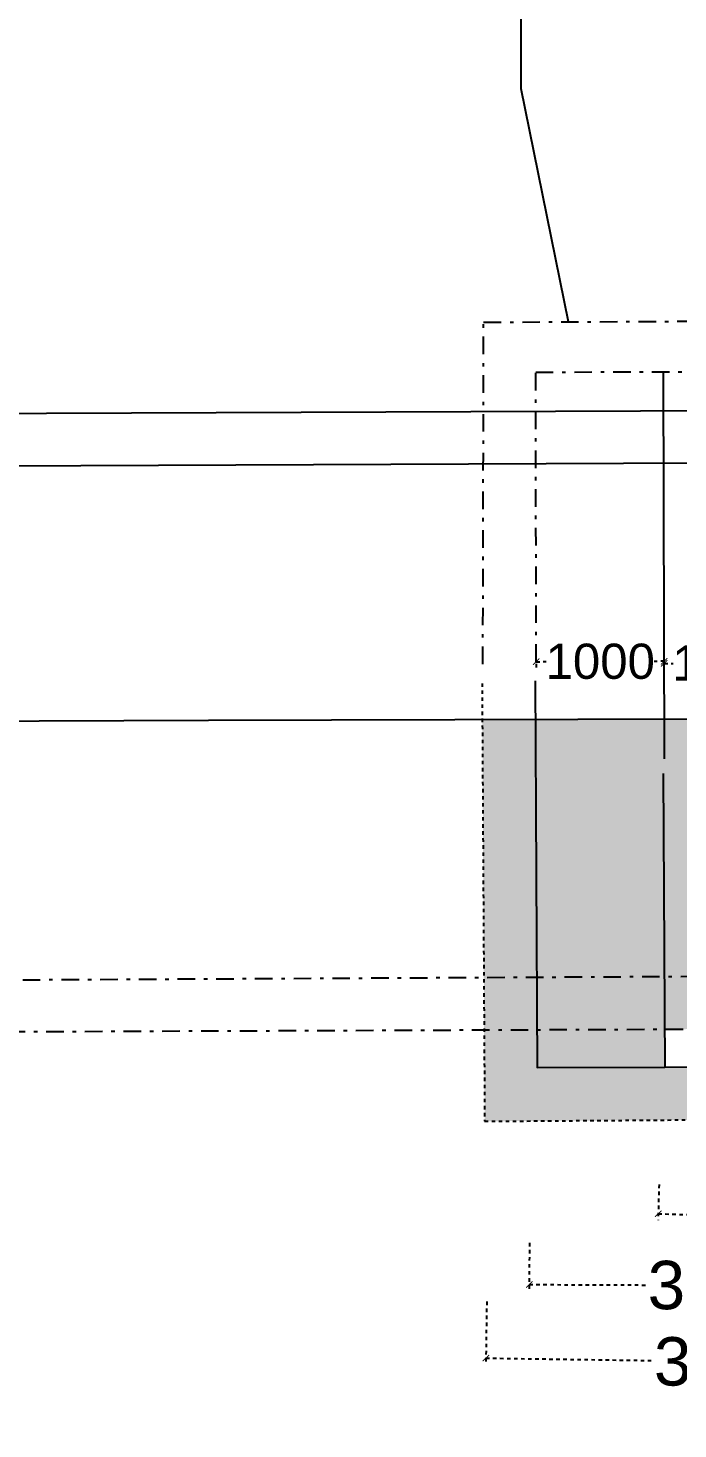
# Model space of a CAD drawing. Header units: inches. Extents: x 19331 to 39017, y 19415 to 38958.
# Drawn here: x 19520.53 to 19539, y 19507.35 to 19547.14 of the extents above; entities that cross this region are included whole.
import ezdxf

# ---------------------------------------------------------------- set-up
doc = ezdxf.new("R2010")
doc.units = ezdxf.units.IN
doc.header["$MEASUREMENT"] = 0
doc.linetypes.add('DASHDOT', pattern=[1, 0.5, -0.25, 0, -0.25])
doc.layers.add('DIMENSION', color=255, linetype='Continuous')
doc.layers.add('DRAWING', color=7, linetype='Continuous')
doc.styles.get("Standard").update_dxf_attribs({"font": 'arial.ttf'})
doc.dimstyles.new('dig', dxfattribs={"dimtxt": 0.3125, "dimasz": 0.18, "dimexe": 0.18, "dimexo": 0.0625, "dimgap": 0.09, "dimtad": 0, "dimtih": 1, "dimtoh": 1, "dimdec": 4, "dimzin": 0, "dimdsep": 46, "dimtxsty": 'Standard', "dimblk": 'ARCHTICK', "dimcen": 0.09, "dimadec": 0, "dimazin": 0, "dimtfac": 1, "dimtdec": 4, "dimtofl": 0, "dimtmove": 0, "dimatfit": 3, "dimldrblk": 'ARCHTICK', "dimfxl": 1, "dimtolj": 1, "dimtzin": 0, "dimarcsym": 0})

# ---------------------------------------------------------------- blocks, each defined once
blk = doc.blocks.new('_ArchTick')
at = {"color": 0, "linetype": 'ByBlock', "const_width": 0.15}
blk.add_lwpolyline([(-0.5, -0.5), (0.5, 0.5)], dxfattribs=at)
blk = doc.blocks.new('*D97')
at = {"layer": 'Defpoints', "color": 0, "linetype": 'DASHDOT', "ltscale": 0.02, "transparency": 16777216}
for p in [(19538.46761032437, 19514.35504794762), (19542.14492090622, 19514.25579565877), (19542.12080814231, 19513.36241452951)]:
    blk.add_point(p, dxfattribs=at)
at = {"layer": 'DIMENSION', "color": 0, "linetype": 'DASHDOT', "lineweight": -2, "ltscale": 0.02, "transparency": 16777216}
for p, q in [((19538.46592403499, 19514.29257070033), (19538.43864104704, 19513.28173234618)), ((19542.14323461684, 19514.19331841149), (19542.11595162888, 19513.18248005733)), ((19538.44349756046, 19513.46166681836), (19542.12080814231, 19513.36241452951)), ((19542.12080814231, 19513.36241452951), (19542.30074261448, 19513.35755801609))]:
    blk.add_line(p, q, dxfattribs=at)
at = {"layer": 'DIMENSION', "color": 0, "linetype": 'DASHDOT', "lineweight": -2, "ltscale": 0.02, "transparency": 16777216, "xscale": 0.18, "yscale": 0.18, "zscale": 0.18}
for p, rotation in [((19538.44349756046, 19513.46166681836), 178.4539361486136), ((19542.12080814231, 19513.36241452951), 358.4539361486136)]:
    blk.add_blockref('_ArchTick', p, dxfattribs=dict(at, rotation=rotation))
at = {"layer": 'DIMENSION', "color": 0, "linetype": 'DASHDOT', "ltscale": 0.02, "transparency": 16777216, "insert": (19544.37680161857, 19513.35755801609), "char_height": 1.375, "attachment_point": 5}
blk.add_mtext('\\A1;1000', dxfattribs=at)
blk = doc.blocks.new('*D98')
at = {"layer": 'Defpoints', "color": 0, "linetype": 'DASHDOT', "ltscale": 0.02, "transparency": 16777216}
for p in [(19534.78240407143, 19512.69532650014), (19545.78430498139, 19512.64974640042), (19545.77915142133, 19511.40580535049)]:
    blk.add_point(p, dxfattribs=at)
at = {"layer": 'DIMENSION', "color": 0, "linetype": 'DASHDOT', "lineweight": -2, "ltscale": 0.02, "transparency": 16777216}
for p, q in [((19534.78214514057, 19512.6328270365), (19534.77650479047, 19511.27138699493)), ((19545.78404605052, 19512.58724693678), (19545.77840570042, 19511.22580689521)), ((19534.77725051138, 19511.45138545021), (19538.13789400864, 19511.43746254116)), ((19545.77915142133, 19511.40580535049), (19542.41850792406, 19511.41972825953))]:
    blk.add_line(p, q, dxfattribs=at)
at = {"layer": 'DIMENSION', "color": 0, "linetype": 'DASHDOT', "lineweight": -2, "ltscale": 0.02, "transparency": 16777216, "xscale": 0.18, "yscale": 0.18, "zscale": 0.18}
for p, rotation in [((19534.77725051138, 19511.45138545021), 179.7626289834826), ((19545.77915142133, 19511.40580535049), 359.7626289834826)]:
    blk.add_blockref('_ArchTick', p, dxfattribs=dict(at, rotation=rotation))
at = {"layer": 'DIMENSION', "color": 0, "linetype": 'DASHDOT', "ltscale": 0.02, "transparency": 16777216, "insert": (19540.27820096635, 19511.42859540035), "char_height": 1.375, "attachment_point": 5}
blk.add_mtext('\\A1;3000', dxfattribs=at)
blk = doc.blocks.new('*D99')
at = {"layer": 'Defpoints', "color": 0, "linetype": 'DASHDOT', "ltscale": 0.02, "transparency": 16777216}
for p in [(19533.57074737233, 19511.03102364255), (19547.38877357993, 19510.82742667641), (19547.36418474964, 19509.15859482793)]:
    blk.add_point(p, dxfattribs=at)
at = {"layer": 'DIMENSION', "color": 0, "linetype": 'DASHDOT', "lineweight": -2, "ltscale": 0.02, "transparency": 16777216}
for p, q in [((19533.56982658747, 19510.96853042567), (19533.54350668164, 19509.18221132948)), ((19547.38785279506, 19510.76493345953), (19547.36153288923, 19508.97861436334)), ((19533.54615854205, 19509.36219179407), (19538.31486468813, 19509.29192892952)), ((19547.36418474964, 19509.15859482793), (19542.59547860355, 19509.22885769248))]:
    blk.add_line(p, q, dxfattribs=at)
at = {"layer": 'DIMENSION', "color": 0, "linetype": 'DASHDOT', "lineweight": -2, "ltscale": 0.02, "transparency": 16777216, "xscale": 0.18, "yscale": 0.18, "zscale": 0.18}
for p, rotation in [((19533.54615854205, 19509.36219179407), 179.1558560781991), ((19547.36418474964, 19509.15859482793), 359.1558560781991)]:
    blk.add_blockref('_ArchTick', p, dxfattribs=dict(at, rotation=rotation))
at = {"layer": 'DIMENSION', "color": 0, "linetype": 'DASHDOT', "ltscale": 0.02, "transparency": 16777216, "insert": (19540.45517164584, 19509.260393311), "char_height": 1.375, "attachment_point": 5}
blk.add_mtext('\\A1;3800', dxfattribs=at)
blk = doc.blocks.new('*D100')
at = {"layer": 'Defpoints', "color": 0, "linetype": 'DASHDOT', "ltscale": 0.02, "transparency": 16777216}
for p in [(19534.97598981638, 19529.14279075545), (19538.61437453804, 19529.15308038964), (19538.61437453804, 19529.15308038964)]:
    blk.add_point(p, dxfattribs=at)
at = {"layer": 'DIMENSION', "color": 0, "linetype": 'DASHDOT', "lineweight": -2, "ltscale": 0.02, "transparency": 16777216}
for p, q in [((19538.6141977839, 19529.21558013971), (19538.61386548611, 19529.33307966982)), ((19534.97598981638, 19529.14279075545), (19535.26077562879, 19529.14359615181)), ((19534.97616657052, 19529.08029100539), (19534.97649886831, 19528.96279147526)), ((19538.61437453804, 19529.15308038964), (19538.32958872565, 19529.15227499327))]:
    blk.add_line(p, q, dxfattribs=at)
at = {"layer": 'DIMENSION', "color": 0, "linetype": 'DASHDOT', "lineweight": -2, "ltscale": 0.02, "transparency": 16777216, "xscale": 0.18, "yscale": 0.18, "zscale": 0.18}
for p, rotation in [((19534.97598981638, 19529.14279075545), 180.1620364764912), ((19538.61437453804, 19529.15308038964), 0.1620364764912373)]:
    blk.add_blockref('_ArchTick', p, dxfattribs=dict(at, rotation=rotation))
at = {"layer": 'DIMENSION', "color": 0, "linetype": 'DASHDOT', "ltscale": 0.02, "transparency": 16777216, "insert": (19536.79518217721, 19529.14793557254), "char_height": 1, "attachment_point": 5}
blk.add_mtext('\\A1;1000', dxfattribs=at)
blk = doc.blocks.new('*D103')
at = {"layer": 'Defpoints', "color": 0, "linetype": 'DASHDOT', "ltscale": 0.02, "transparency": 16777216}
for p in [(19538.61453954224, 19529.09473538348), (19542.18370573271, 19529.1048292623), (19542.18370573271, 19529.10482926231)]:
    blk.add_point(p, dxfattribs=at)
at = {"layer": 'DIMENSION', "color": 0, "linetype": 'DASHDOT', "lineweight": -2, "ltscale": 0.02, "transparency": 16777216}
for p, q in [((19538.6143627881, 19529.15723513354), (19538.61403049032, 19529.27473466367)), ((19542.18352897857, 19529.16732901236), (19542.18319668079, 19529.28482854249)), ((19538.61453954224, 19529.09473538349), (19538.86471608905, 19529.09544290217)), ((19542.18370573271, 19529.10482926231), (19541.93352918591, 19529.10412174363))]:
    blk.add_line(p, q, dxfattribs=at)
at = {"layer": 'DIMENSION', "color": 0, "linetype": 'DASHDOT', "lineweight": -2, "ltscale": 0.02, "transparency": 16777216, "xscale": 0.18, "yscale": 0.18, "zscale": 0.18}
for p, rotation in [((19538.61453954224, 19529.09473538349), 180.1620364764763), ((19542.18370573271, 19529.10482926231), 0.1620364764763651)]:
    blk.add_blockref('_ArchTick', p, dxfattribs=dict(at, rotation=rotation))
at = {"layer": 'DIMENSION', "color": 0, "linetype": 'DASHDOT', "ltscale": 0.02, "transparency": 16777216, "insert": (19540.39912263748, 19529.0997823229), "char_height": 1, "attachment_point": 5}
blk.add_mtext('\\A1;1000', dxfattribs=at)

msp = doc.modelspace()

# ---------------------------------------------------------------- hatches: boundary and pattern name
at = {"layer": 'DRAWING'}
h = msp.add_hatch(dxfattribs=at)
h.set_pattern_fill('AR-CONC', color=256, scale=0.3, style=0)
h.set_pattern_definition([(49.99999999999999, (0, 0), (2.15178054780226, -0.1882564049477853), [0.225, -2.475]), (355, (0, 0), (-0.416254000839, 2.256576401100035), [0.18, -1.98]), (100.4514, (0.17931504, -0.01568802), (1.735528145142065, 2.068318626182861), [0.19122057, -2.103426336]), (46.18420000000001, (0, 0.6), (3.201723145876933, -0.4965570429870542), [0.3375, -3.7125]), (96.6356, (0.266810235, 0.558620079), (2.80398811664611, 2.922353612701325), [0.286830864, -3.155139]), (351.1842, (0, 0.6), (2.803985835400881, 2.922355802775974), [0.27, -2.97]), (21, (0.3, 0.45), (1.790721156355385, -1.207856671996016), [0.225, -2.475]), (326.0000000000001, (0.3, 0.45), (0.7299459957647452, 2.175450135140559), [0.18, -1.98]), (71.4514, (0.449226699, 0.349345182), (2.52066788574447, 0.9675914901298571), [0.19122057, -2.103426336]), (37.50000000000001, (0, 0), (0.036479565951872, 0.9986815614939344), [0, -1.956, 0, -2.01, 0, -1.9875]), (7.499999999999999, (0, 0), (0.7892086123264458, 1.183235135647081), [0, -1.146, 0, -1.911, 0, -0.7575]), (327.5, (-0.6689999999999999, 0), (1.601467308517227, -0.06766461520313939), [0, -0.75, 0, -2.34, 0, -3.105]), (317.5, (-0.969, 0), (1.749558508027159, 0.3003149469969529), [0, -0.975, 0, -1.554, 0, -2.205])])
h.paths.add_polyline_path([(19534.94737404207, 19527.50942834723), (19533.44311089671, 19527.50534579716), (19533.48644523042, 19520.17522365924), (19534.98721170209, 19520.18301733962)])
h.paths.add_polyline_path([(19540.39899537954, 19527.52422397467), (19534.94737404207, 19527.50942834724), (19534.98721170209, 19520.18301733962), (19540.4070247961, 19520.21116315165)])
h.paths.add_polyline_path([(19542.19864263217, 19524.98324014284), (19545.85452017209, 19524.99116362937), (19545.84706299188, 19527.53900995734), (19540.39899537954, 19527.52422397467), (19540.40702479611, 19520.21116315165), (19542.22380752663, 19520.2205979466)])
h.paths.add_polyline_path([(19550.06275596583, 19526.35839418655, -0.909649130681672), (19551.47337009129, 19526.49217389308), (19551.471068173, 19527.55427343222), (19547.31921992819, 19527.54300537158), (19547.32073053204, 19524.99434138844), (19549.45243580339, 19524.99896149342), (19549.44826687648, 19526.13346438928), (19550.09339189517, 19526.15183764597, -0.07375528903694296)])
h.paths.add_polyline_path([(19558.48356935924, 19527.57330526671), (19551.471068173, 19527.55427343223), (19551.47337009129, 19526.49217389306, -0.04731281147317963), (19551.48605748011, 19526.35839418655, -0.04622677854597119), (19551.47394341117, 19526.22764548864), (19551.47575860543, 19525.39011924218), (19558.49455053986, 19525.42601311054)])
h.paths.add_polyline_path([(19558.49455053986, 19525.42601311054), (19551.47575860543, 19525.39011924218), (19551.47899834442, 19523.89531150062), (19558.50219482171, 19523.93122789367)])
h.paths.add_polyline_path([(19549.45243580339, 19524.99896149342), (19547.32073053204, 19524.99434138844), (19547.32138727248, 19523.88630059286), (19549.45650746354, 19523.89092809908)])
h.paths.add_polyline_path([(19534.98721170209, 19520.18301733963), (19533.48644523042, 19520.17522365924), (19533.49525914535, 19518.68432562658), (19534.99533142619, 19518.68974599864)])
h.paths.add_polyline_path([(19534.99533142619, 19518.68974599864), (19533.49525914535, 19518.68432562657), (19533.51061033731, 19516.08762914124), (19539.36119150196, 19516.12952898727), (19539.3557760632, 19517.62823599294), (19535.00115462333, 19517.61882125923)])
h.paths.add_polyline_path([(19538.63523891037, 19518.70289846674), (19534.99533142619, 19518.68974599864), (19535.00115462333, 19517.61882125924), (19538.64102807036, 19517.62669070086)])
h.paths.add_polyline_path([(19538.62717534062, 19520.20192015612), (19534.98721170209, 19520.18301733962), (19534.99533142618, 19518.68974599864), (19538.63523891037, 19518.70289846674)])
h.paths.add_polyline_path([(19540.4070247961, 19520.21116315165), (19538.62717534061, 19520.20192015612), (19538.63523891037, 19518.70289846674), (19540.408673768, 19518.70930660913)])
h.paths.add_polyline_path([(19540.408673768, 19518.70930660913), (19539.351883513, 19518.70548799555), (19539.3557760632, 19517.62823599294), (19540.40985823344, 19517.63051492879)])
h.paths.add_polyline_path([(19540.40985823344, 19517.63051492879), (19539.3557760632, 19517.62823599294), (19539.36119150196, 19516.12952898727), (19540.41149799071, 19516.13705092038)])
h.paths.add_polyline_path([(19549.48629761985, 19515.78404128053), (19540.4118883187, 19515.78154659367), (19540.41149799072, 19516.13705092038), (19539.36119150196, 19516.12952898727), (19539.36640824391, 19514.68581075246), (19549.49029045038, 19514.69746003306)])
h.paths.add_polyline_path([(19547.32465008018, 19518.38134937196), (19545.87387535189, 19518.37820506696), (19545.87602914419, 19517.64233284322), (19540.40985823344, 19517.6305149288), (19540.41149799071, 19516.13705092037), (19547.32595093522, 19516.18656984946)])
h.paths.add_polyline_path([(19542.22380752663, 19520.2205979466), (19540.4070247961, 19520.21116315165), (19540.40985823344, 19517.63051492879), (19542.23747215407, 19517.63446624778)])
h.paths.add_polyline_path([(19545.86842753597, 19520.23952494425), (19542.22380752663, 19520.2205979466), (19542.23358406748, 19518.37031536097), (19545.87387535189, 19518.37820506696)])
h.paths.add_polyline_path([(19545.87387535189, 19518.37820506697), (19542.23358406748, 19518.37031536097), (19542.23747215407, 19517.63446624778), (19545.87602914418, 19517.64233284321)], flags=17)
h.paths.add_polyline_path([(19545.85776323193, 19523.88312843919), (19542.20449724922, 19523.87521061275), (19542.22380752663, 19520.2205979466), (19545.86842753598, 19520.23952494425)])
h.paths.add_polyline_path([(19549.45650746354, 19523.89092809908), (19547.32138727247, 19523.88630059286), (19547.32354425287, 19520.24708155937), (19549.46985644901, 19520.25822764478)])
h.paths.add_polyline_path([(19558.50219482171, 19523.93122789367), (19551.47899834442, 19523.89531150063), (19551.48685839706, 19520.26870220482), (19558.52073805385, 19520.30523007971)])
h.paths.add_polyline_path([(19558.52073805385, 19520.30523007971), (19551.48685839706, 19520.26870220483), (19551.49092933978, 19518.39037906653), (19558.53040551181, 19518.4148270931)], flags=17)
h.paths.add_polyline_path([(19551.48685839705, 19520.26870220482), (19549.46985644902, 19520.25822764478), (19549.47673622282, 19518.38601364897), (19551.49092933978, 19518.39037906653)])
h.paths.add_polyline_path([(19551.49092933978, 19518.39037906653), (19549.47673622282, 19518.38601364897), (19549.48629761986, 19515.78404128053), (19551.49657693141, 19515.78459393551)])
h.paths.add_polyline_path([(19551.4965769314, 19515.7845939355), (19549.48629761985, 19515.78404128053), (19549.49029045039, 19514.69746003306), (19550.02069208293, 19514.69807035203), (19550.03868800281, 19512.88254817049), (19559.99044967071, 19512.91846136692), (19559.98350728308, 19513.32959624822), (19563.8993518579, 19513.30953523898), (19571.61822451215, 19511.91780652688), (19581.16399312206, 19508.7417477469), (19590.84988039883, 19505.37591158272), (19590.86338407979, 19493.16892101985), (19597.45502833719, 19493.11222660603), (19597.47653278335, 19509.32691151015), (19596.38653340251, 19509.32828543522), (19563.89878381171, 19520.33315898839), (19558.52073805385, 19520.30523007971), (19558.53040551181, 19518.41482709309), (19563.7183033663, 19518.44135783006), (19594.52371571374, 19508.00734337883), (19594.57453101685, 19494.29774652218), (19591.9892013492, 19494.31831828561), (19591.94766566598, 19506.13476837002), (19581.4818581244, 19509.75631731247), (19571.89254229951, 19513.03224411121), (19563.96694036968, 19514.42801765434), (19551.49974062351, 19514.32487404125)])
h.paths.add_polyline_path([(19558.53040551181, 19518.41482709309), (19551.49092933978, 19518.39037906653), (19551.49440288188, 19516.78769513417), (19558.53040551181, 19516.78769513417)], flags=17)
h.paths.add_polyline_path([(19545.10931894401, 19526.22323903592), (19548.82913476938, 19526.22323903592), (19548.82913476938, 19524.13166331969), (19545.10931894401, 19524.13166331969)], flags=9)
h.paths.add_polyline_path([(19554.91684658306, 19526.63388186474), (19558.69293798824, 19526.63388186474), (19558.69293798824, 19524.54230614851), (19554.91684658306, 19524.54230614851)], flags=9)
h.paths.add_polyline_path([(19554.03188961304, 19526.35785953423), (19555.48040642545, 19526.35785953423), (19555.48040642545, 19526.00398217975), (19554.03188961304, 19526.00398217975)], flags=24)
h.paths.add_polyline_path([(19546.92921011967, 19516.28603954623), (19550.64902594504, 19516.28603954623), (19550.64902594504, 19514.19446383), (19546.92921011967, 19514.19446383)], flags=9)
h.paths.add_polyline_path([(19546.42220027862, 19523.07338299113), (19551.08181828681, 19523.07338299113), (19551.08181828681, 19520.9818072749), (19546.42220027862, 19520.9818072749)], flags=9)
h.paths.add_polyline_path([(19552.67141381784, 19523.14592668235), (19557.33103182603, 19523.14592668235), (19557.33103182603, 19521.05435096612), (19552.67141381784, 19521.05435096612)], flags=24)
h.paths.add_polyline_path([(19552.68259519275, 19519.58286183286), (19557.34221320094, 19519.58286183286), (19557.34221320094, 19517.49128611663), (19552.68259519275, 19517.49128611663)], flags=25)
h.paths.add_polyline_path([(19546.9801226598, 19520.36557752379), (19550.70087641151, 19520.36557752379), (19550.70087641151, 19518.27400180756), (19546.9801226598, 19518.27400180756)], flags=9)
h.paths.add_polyline_path([(19546.99342485859, 19518.13007115878), (19550.70292349433, 19518.13007115878), (19550.70292349433, 19516.03849544254), (19546.99342485859, 19516.03849544254)], flags=9)
h.paths.add_polyline_path([(19554.94416021667, 19513.76632364289), (19558.72025162185, 19513.76632364289), (19558.72025162185, 19511.67474792666), (19554.94416021667, 19511.67474792666)], flags=24)
h.paths.add_polyline_path([(19577.95075077118, 19516.59630202984), (19582.40641243557, 19516.59630202984), (19582.40641243557, 19515.07515605439), (19577.95075077118, 19515.07515605439)], flags=25)

# ---------------------------------------------------------------- linework, layer by layer
at = {"layer": 'DIMENSION', "linetype": 'DASHDOT', "ltscale": 0.02}
msp.add_lwpolyline([(19533.43706812594, 19528.5274971505), (19533.51061033731, 19516.08762914124), (19547.32595093522, 19516.18656984945), (19547.31856633439, 19528.64573723938)], dxfattribs=at)
at = {"layer": 'DRAWING'}
for points in [[(19535.89103326817, 19538.79549565187), (19534.55247361151, 19545.41710444945), (19534.47596960999, 19606.8575431821)], [(19371.42082611732, 19548.52603255996), (19400.39725758709, 19534.15163041042), (19418.45493470546, 19534.26593012046), (19563.90670949452, 19534.8906807257), (19596.34936412519, 19545.90136666298), (19638.71166463859, 19545.79544200375)], [(19538.62219759233, 19526.38687114927), (19538.59111638595, 19537.37709531803)], [(19431.86195409187, 19535.84734377091), (19540.3453298401, 19536.27950324577)], [(19335.4158770321, 19530.98202339543), (19335.58279746076, 19526.30848088752), (19401.95732436854, 19526.82201296898), (19416.81370493315, 19526.94555233593), (19484.75581110351, 19527.31816960612), (19525.65963278286, 19527.48422154161), (19560.65782847618, 19527.57920617688), (19591.12208598901, 19527.65518729165), (19641.23923621803, 19527.54140877392), (19641.16892520503, 19531.99319293971)], [(19534.94143427071, 19528.60179186237), (19535.00115462333, 19517.61882125924), (19545.87602914419, 19517.64233284321), (19545.84392914007, 19528.60973274897)], [(19538.64102807036, 19517.62669070086), (19538.59616813275, 19525.96617575833)]]:
    msp.add_lwpolyline(points, dxfattribs=at)
at = {"layer": 'DRAWING', "linetype": 'DASHDOT'}
for points in [[(19533.46084697202, 19529.07647327871), (19533.48148718299, 19538.78399750969), (19547.25920190946, 19538.84974355367), (19547.30685847043, 19529.089881661)], [(19534.97598981638, 19529.14279075545), (19534.9609941153, 19537.36682905069), (19545.79465472595, 19537.39746748318), (19545.8186385001, 19529.11165105132)], [(19371.59919341474, 19484.55522534781), (19371.5331105188, 19504.56497326411), (19400.44528686147, 19519.4480588742), (19476.38434142873, 19519.87868482073), (19563.8987838117, 19520.33315898839), (19596.38653340252, 19509.32828543522), (19638.74448808225, 19509.27489397764)], [(19431.90491688255, 19518.23563135882), (19512.25004256462, 19518.60755800687), (19540.4206714637, 19518.70934996169)]]:
    msp.add_lwpolyline(points, dxfattribs=at)

# ---------------------------------------------------------------- dimensions: what is measured, and where the dimension line sits
at = {"layer": 'DIMENSION', "linetype": 'DASHDOT', "ltscale": 0.02}
for p1, p2, distance, text, override, picture, middle in [((19534.97598981638, 19529.14279075545), (19538.61437453804, 19529.15308038964), 0, '1000', {"dimtxt": 1}, '*D100', (19536.79518217721, 19529.14793557254)), ((19538.61453954224, 19529.09473538347), (19542.18370573271, 19529.10482926229), 1.818982125863025e-11, '1000', {"dimtxt": 1}, '*D103', (19540.39912263748, 19529.0997823229)), ((19538.46761032437, 19514.35504794762), (19542.14492090622, 19514.25579565877), -0.8937064772617186, '1000', {"dimtxt": 1.375}, '*D97', (19544.37680161857, 19513.35755801609)), ((19534.78240407143, 19512.69532650013), (19545.78430498139, 19512.64974640041), -1.2439517252931371, '3000', {"dimtxt": 1.375}, '*D98', (19540.27820096635, 19511.42859540035)), ((19533.57074737233, 19511.03102364255), (19547.38877357993, 19510.82742667641), -1.6690129864887289, '3800', {"dimtxt": 1.375}, '*D99', (19540.45517164584, 19509.260393311))]:
    dim = msp.add_aligned_dim(p1=p1, p2=p2, distance=distance, text=text, dimstyle='dig', override=override, dxfattribs=at)
    dim.commit()
    dim.dimension.update_dxf_attribs({"geometry": picture, "text_midpoint": middle})

doc.saveas('drawing.dxf')
